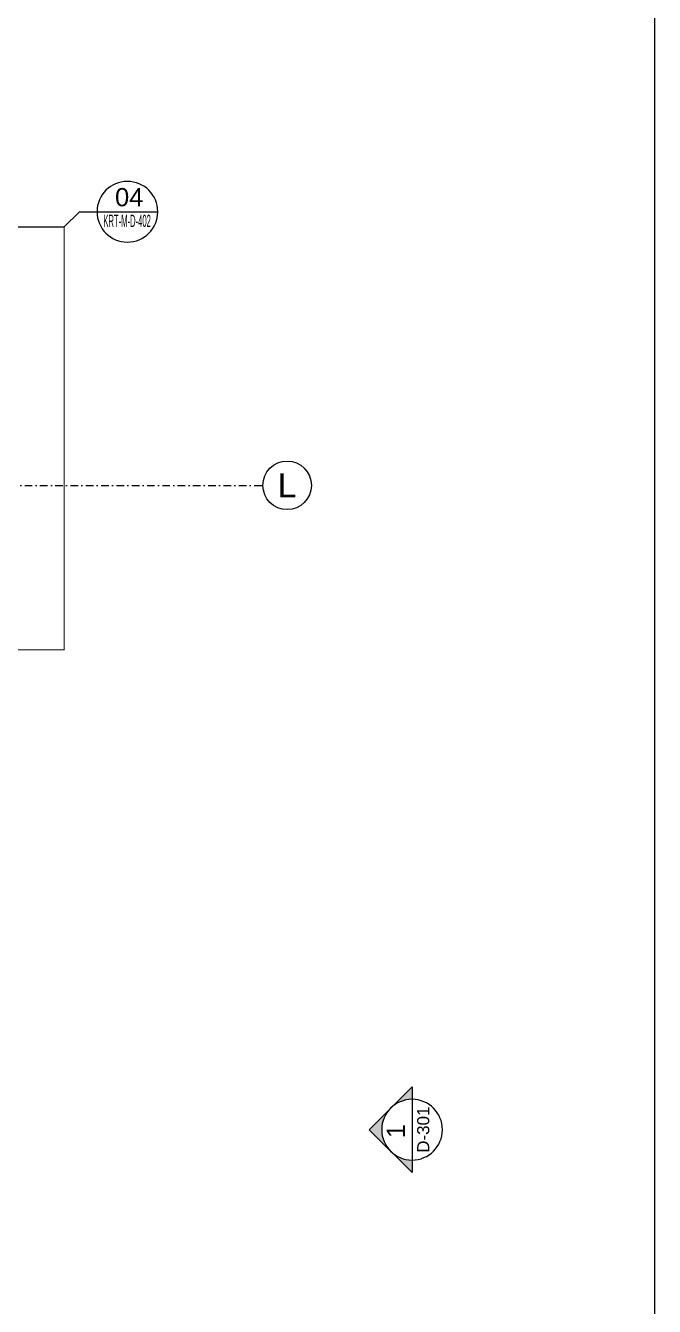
# Model space of a CAD drawing. Extents: x -1299 to 23780, y -3010 to 8106.
# Drawn here: x 4887 to 5405, y 1309 to 2364 of the extents above; entities that cross this region are included whole.
import ezdxf
from ezdxf.enums import TextEntityAlignment as Align

# ---------------------------------------------------------------- set-up
doc = ezdxf.new("R2010")
doc.units = 0
doc.header["$LTSCALE"] = 25
doc.header["$MEASUREMENT"] = 0
doc.linetypes.add('DASHDOT2', pattern=[0.5, 0.25, -0.125, 0, -0.125])
doc.linetypes.add('HIDDEN2', pattern=[4.7625, 3.175, -1.5875])
doc.layers.get('0').update_dxf_attribs({"color": 9, "lineweight": 9})
for name, color, linetype, lineweight in [('10', 9, 'Continuous', 9), ('21', 9, 'Continuous', 9), ('24', 9, 'DASHDOT2', 9), ('40A', 9, 'Continuous', 9)]:
    doc.layers.add(name, color=color, linetype=linetype, lineweight=lineweight)
doc.styles.add('Arial', font='arial.ttf', dxfattribs={"height": 2.5})

# ---------------------------------------------------------------- blocks, each defined once
blk = doc.blocks.new('0_exteriorelevation1')
h = blk.add_hatch(color=256)
h.dxf.hatch_style = 1
h.paths.add_polyline_path([(0, 7.07), (-3.54, 3.54, -0.414214), (3.54, 3.54)])
h = blk.add_hatch(color=256)
edge = h.paths.add_edge_path()
edge.add_arc((0, 0), 5, 135, 180)
edge.add_line((-5, 0), (-7.07, 0))
edge.add_line((-7.07, 0), (-3.54, 3.54))
edge = h.paths.add_edge_path()
edge.add_line((5, 0), (7.07, 0))
edge.add_line((7.07, 0), (3.54, 3.54))
edge.add_arc((0, 0), 5, 0, 45, ccw=False)
blk.add_lwpolyline([(7.07, 0), (0, 7.07), (-7.07, 0), (7.07, 0)])
blk.add_lwpolyline([(7.07, 0), (0, 7.07), (-7.07, 0), (7.07, 0)])
blk.add_circle((0, 0), 5)
at = {"style": 'Arial'}
blk.add_attdef('KESITADI', text='', height=3, dxfattribs=at).set_placement((0, 0), align=Align.BOTTOM_CENTER)
blk.add_attdef('PAFTAADI', text='', height=2, dxfattribs=at).set_placement((0, -0.5), align=Align.TOP_CENTER)
blk = doc.blocks.new('0_detailbox1')
blk.add_lwpolyline([(10.41, -2.5), (7.91, 0), (-5, 0)])
blk.add_circle((0, 0), 5)
at = {"style": 'Arial'}
blk.add_attdef('DETAYADI', text='', height=3, dxfattribs=at).set_placement((0, 0), align=Align.BOTTOM_CENTER)
blk.add_attdef('PAFTAADI', text='', height=2, dxfattribs=at).set_placement((0, -0.5), align=Align.TOP_CENTER)
blk = doc.blocks.new('0_aks')
at = {"linetype": 'Continuous'}
blk.add_circle((0, 0), 2, dxfattribs=at)
at = {"style": 'Arial'}
blk.add_attdef('AKS', text='', height=2, dxfattribs=at).set_placement((0, 0), align=Align.MIDDLE_CENTER)
blk = doc.blocks.new('P-AKS_AUDI')
at = {"layer": '24'}
blk.add_lwpolyline([(0, -800), (360, -800)], dxfattribs=at)
at = {"layer": '24', "xscale": 10, "yscale": 10, "zscale": 10}
blk.add_blockref('0_aks', (380, -800), dxfattribs=at).add_auto_attribs({'AKS': 'L'})
blk = doc.blocks.new('p-zemin kat')
at = {"layer": '24'}
blk.add_blockref('P-AKS_AUDI', (4722.5, 2785), dxfattribs=at)

msp = doc.modelspace()

# ---------------------------------------------------------------- linework, layer by layer
at = {"layer": '21', "linetype": 'HIDDEN2', "ltscale": 0.1, "const_width": 1}
msp.add_lwpolyline([(4918.8, 2197.8), (4696, 2197.8), (4696, 1849.5), (4918.8, 1849.5)], close=True, dxfattribs=at)
at = {"layer": '40A'}
msp.add_lwpolyline([(5405.1, 80), (80, 80), (80, 4125), (5405.1, 4125)], close=True, dxfattribs=at)

# ---------------------------------------------------------------- block references
at = {"layer": '10'}
msp.add_blockref('p-zemin kat', (0, 0), dxfattribs=at)
at = {"layer": '21'}
ref = msp.add_blockref('0_detailbox1', (4970.9, 2210.3), dxfattribs=dict(at, xscale=-5, yscale=5, zscale=5))
ref.add_attrib('DETAYADI', '04', dxfattribs={"layer": '0', "height": 15, "style": 'Arial'}).set_placement((4972.4, 2210.3), align=Align.BOTTOM_CENTER)
ref.add_attrib('PAFTAADI', 'KRT-M-D-402', dxfattribs={"layer": '0', "height": 10, "style": 'Arial', "width": 0.45}).set_placement((4970.7, 2207.8), align=Align.TOP_CENTER)
ref = msp.add_blockref('0_exteriorelevation1', (5205.4, 1454.4), dxfattribs=dict(at, xscale=-5, yscale=5, zscale=5, rotation=90))
ref.add_attrib('KESITADI', '1', dxfattribs={"layer": '0', "height": 15, "rotation": 90, "style": 'Arial'}).set_placement((5204.1, 1453.2), align=Align.BOTTOM_CENTER)
ref.add_attrib('PAFTAADI', 'D-301', dxfattribs={"layer": '0', "height": 10, "rotation": 90, "style": 'Arial'}).set_placement((5209.6, 1454.4), align=Align.TOP_CENTER)

doc.saveas('drawing.dxf')
